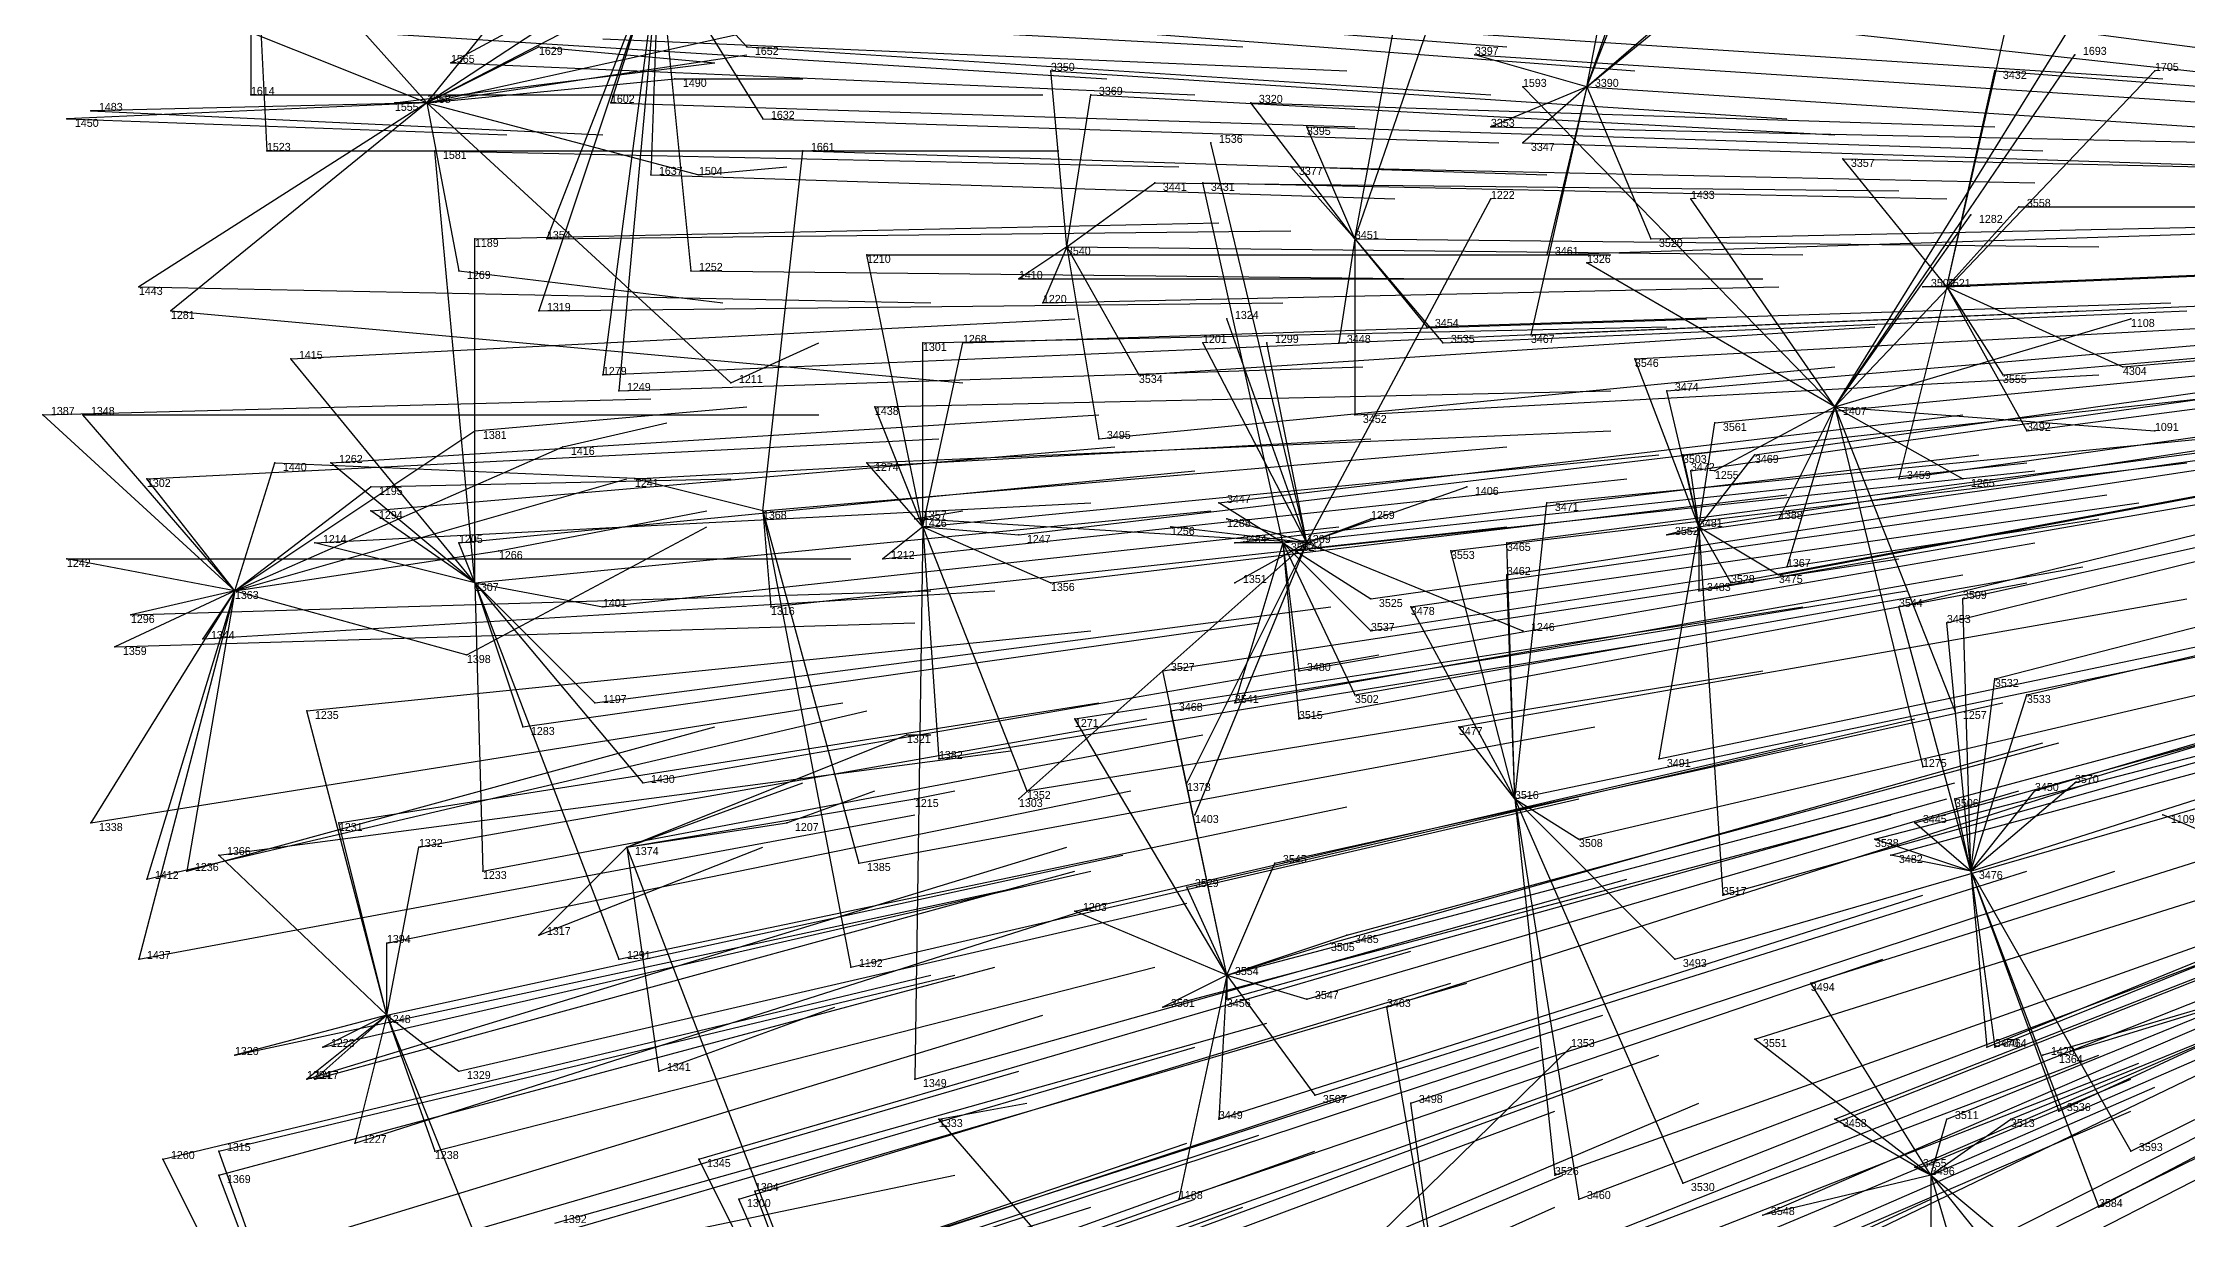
# Model space of a CAD drawing. Extents: x -0.5 to 0.59, y -0.5 to 0.58.
# Drawn here: x -0.499 to -0.231, y -0.1245 to 0.0225 of the extents above; entities that cross this region are included whole.
import ezdxf

# ---------------------------------------------------------------- set-up
doc = ezdxf.new("R2010")
doc.units = 0
for name, color, linetype in [('Facilities', 3, 'CONTINUOUS'), ('Facilities_lines', 3, 'CONTINUOUS'), ('Normals', 1, 'CONTINUOUS'), ('Source_points', 5, 'CONTINUOUS'), ('Text', 3, 'CONTINUOUS')]:
    doc.layers.add(name, color=color, linetype=linetype)

msp = doc.modelspace()

# ---------------------------------------------------------------- linework, layer by layer
at = {"layer": 'Facilities', "color": 3}
for p in [(-0.306, 0.017, -0.766), (-0.451, 0.015, -1.25), (-0.335, -0.002, -0.838), (-0.371, -0.003, -0.928), (-0.261, -0.008, -0.654), (-0.275, -0.023, -1.25), (-0.409, -0.036, -1.027), (-0.389, -0.038, -0.978), (-0.344, -0.04, -0.865), (-0.341, -0.04, -1.25), (-0.292, -0.038, -0.737), (-0.445, -0.045, -1.118), (-0.475, -0.046, -1.25), (-0.315, -0.072, -0.808), (-0.426, -0.078, -1.25), (-0.258, -0.081, -0.676), (-0.351, -0.094, -0.908), (-0.456, -0.099, -1.167), (-0.263, -0.119, -0.722)]:
    msp.add_point(p, dxfattribs=at)
at = {"layer": 'Facilities_lines', "color": 3}
for p, q in [((-0.306, 0.017, -0.766), (-0.29, 0.063, -0.741)), ((-0.451, 0.015, -1.25), (-0.421, 0.052, -1.25)), ((-0.473, 0.049, -1.19), (-0.471, 0.009, -1.178)), ((-0.473, 0.049, -1.19), (-0.473, 0.016, -1.184)), ((-0.306, 0.017, -0.766), (-0.301, 0.043, -0.761)), ((-0.335, -0.002, -0.838), (-0.328, 0.036, -0.826)), ((-0.306, 0.017, -0.766), (-0.299, 0.035, -0.752)), ((-0.261, -0.008, -0.654), (-0.251, 0.036, -0.633)), ((-0.451, 0.015, -1.25), (-0.468, 0.034, -1.25)), ((-0.451, 0.015, -1.25), (-0.422, 0.034, -1.25)), ((-0.422, 0.034, -1.057), (-0.448, 0.02, -1.122)), ((-0.422, 0.034, -1.057), (-0.437, -0.011, -1.092)), ((-0.422, 0.034, -1.057), (-0.436, -0.002, -1.09)), ((-0.422, 0.034, -1.057), (-0.429, -0.019, -1.074)), ((-0.422, 0.034, -1.057), (-0.428, 0.015, -1.071)), ((-0.422, 0.034, -1.057), (-0.427, -0.021, -1.068)), ((-0.422, 0.034, -1.057), (-0.423, 0.006, -1.057)), ((-0.422, 0.034, -1.057), (-0.409, 0.013, -1.023)), ((-0.422, 0.034, -1.057), (-0.418, -0.006, -1.044)), ((-0.422, 0.034, -1.057), (-0.411, 0.022, -1.028)), ((-0.451, 0.015, -1.25), (-0.374, 0.032, -1.25)), ((-0.451, 0.015, -1.25), (-0.422, 0.03, -1.25)), ((-0.306, 0.017, -0.766), (-0.291, 0.03, -0.732)), ((-0.451, 0.015, -1.25), (-0.486, 0.029, -1.25)), ((-0.275, -0.023, -1.25), (-0.244, 0.027, -1.25)), ((-0.306, 0.017, -0.766), (-0.295, 0.026, -0.74)), ((-0.451, 0.015, -1.25), (-0.437, 0.022, -1.25)), ((-0.335, -0.002, -0.838), (-0.326, 0.024, -0.818)), ((-0.371, -0.003, -0.928), (-0.373, 0.019, -0.935)), ((-0.306, 0.017, -0.766), (-0.32, 0.021, -0.802)), ((-0.275, -0.023, -1.25), (-0.245, 0.021, -1.25)), ((-0.275, -0.023, -1.25), (-0.235, 0.019, -1.25)), ((-0.261, -0.008, -0.654), (-0.255, 0.019, -0.638)), ((-0.451, 0.015, -1.25), (-0.42, 0.018, -1.25)), ((-0.306, 0.017, -0.766), (-0.318, 0.012, -0.796)), ((-0.275, -0.023, -1.25), (-0.314, 0.017, -1.25)), ((-0.306, 0.017, -0.766), (-0.314, 0.01, -0.784)), ((-0.306, 0.017, -0.766), (-0.313, -0.014, -0.784)), ((-0.306, 0.017, -0.766), (-0.311, -0.004, -0.777)), ((-0.306, 0.017, -0.766), (-0.298, -0.002, -0.745)), ((-0.451, 0.015, -1.25), (-0.496, 0.013, -1.25)), ((-0.451, 0.015, -1.25), (-0.493, 0.014, -1.25)), ((-0.451, 0.015, -1.25), (-0.487, -0.008, -1.218)), ((-0.451, 0.015, -1.25), (-0.483, -0.011, -1.208)), ((-0.451, 0.015, -1.25), (-0.455, 0.015, -1.25)), ((-0.451, 0.015, -1.25), (-0.413, -0.02, -1.25)), ((-0.451, 0.015, -1.25), (-0.447, -0.006, -1.25)), ((-0.451, 0.015, -1.25), (-0.417, 0.006, -1.25)), ((-0.371, -0.003, -0.928), (-0.368, 0.016, -0.921)), ((-0.335, -0.002, -0.838), (-0.348, 0.015, -0.87)), ((-0.335, -0.002, -0.838), (-0.341, 0.012, -0.854)), ((-0.445, -0.045, -1.118), (-0.45, 0.009, -1.124)), ((-0.409, -0.036, -1.027), (-0.404, 0.009, -1.009)), ((-0.341, -0.04, -1.25), (-0.353, 0.01, -1.25)), ((-0.335, -0.002, -0.838), (-0.343, 0.007, -0.857)), ((-0.261, -0.008, -0.654), (-0.274, 0.008, -0.684)), ((-0.371, -0.003, -0.928), (-0.36, 0.005, -0.9)), ((-0.344, -0.04, -0.865), (-0.354, 0.005, -0.885)), ((-0.341, -0.04, -1.25), (-0.318, 0.003, -1.25)), ((-0.275, -0.023, -1.25), (-0.293, 0.003, -1.25)), ((-0.275, -0.023, -1.25), (-0.258, 0.001, -1.25)), ((-0.261, -0.008, -0.654), (-0.252, 0.002, -0.63)), ((-0.445, -0.045, -1.118), (-0.445, -0.002, -1.113)), ((-0.335, -0.002, -0.838), (-0.337, -0.015, -0.843)), ((-0.335, -0.002, -0.838), (-0.335, -0.024, -0.839)), ((-0.335, -0.002, -0.838), (-0.326, -0.013, -0.815)), ((-0.335, -0.002, -0.838), (-0.324, -0.015, -0.811)), ((-0.389, -0.038, -0.978), (-0.396, -0.004, -0.991)), ((-0.371, -0.003, -0.928), (-0.377, -0.007, -0.943)), ((-0.371, -0.003, -0.928), (-0.374, -0.01, -0.936)), ((-0.371, -0.003, -0.928), (-0.367, -0.027, -0.919)), ((-0.371, -0.003, -0.928), (-0.362, -0.019, -0.907)), ((-0.275, -0.023, -1.25), (-0.306, -0.005, -1.25)), ((-0.261, -0.008, -0.654), (-0.267, -0.032, -0.671)), ((-0.261, -0.008, -0.654), (-0.264, -0.008, -0.66)), ((-0.261, -0.008, -0.654), (-0.251, -0.026, -0.631)), ((-0.261, -0.008, -0.654), (-0.254, -0.019, -0.637)), ((-0.261, -0.008, -0.654), (-0.239, -0.018, -0.6)), ((-0.341, -0.04, -1.25), (-0.351, -0.012, -1.25)), ((-0.275, -0.023, -1.25), (-0.238, -0.012, -1.25)), ((-0.389, -0.038, -0.978), (-0.384, -0.015, -0.961)), ((-0.389, -0.038, -0.978), (-0.389, -0.015, -0.973)), ((-0.341, -0.04, -1.25), (-0.354, -0.015, -1.25)), ((-0.341, -0.04, -1.25), (-0.346, -0.015, -1.25)), ((-0.445, -0.045, -1.118), (-0.468, -0.017, -1.171)), ((-0.292, -0.038, -0.737), (-0.3, -0.017, -0.752)), ((-0.292, -0.038, -0.737), (-0.296, -0.021, -0.741)), ((-0.475, -0.046, -1.25), (-0.499, -0.024, -1.248)), ((-0.475, -0.046, -1.25), (-0.494, -0.024, -1.236)), ((-0.389, -0.038, -0.978), (-0.395, -0.023, -0.99)), ((-0.275, -0.023, -1.25), (-0.29, -0.031, -1.25)), ((-0.275, -0.023, -1.25), (-0.282, -0.037, -1.25)), ((-0.275, -0.023, -1.25), (-0.281, -0.043, -1.25)), ((-0.275, -0.023, -1.25), (-0.235, -0.026, -1.25)), ((-0.275, -0.023, -1.25), (-0.259, -0.032, -1.25)), ((-0.275, -0.023, -1.25), (-0.26, -0.061, -1.25)), ((-0.275, -0.023, -1.25), (-0.264, -0.068, -1.25)), ((-0.475, -0.046, -1.25), (-0.445, -0.026, -1.25)), ((-0.292, -0.038, -0.737), (-0.29, -0.025, -0.727)), ((-0.475, -0.046, -1.25), (-0.434, -0.028, -1.25)), ((-0.292, -0.038, -0.737), (-0.294, -0.029, -0.74)), ((-0.292, -0.038, -0.737), (-0.285, -0.029, -0.717)), ((-0.475, -0.046, -1.25), (-0.486, -0.032, -1.218)), ((-0.475, -0.046, -1.25), (-0.47, -0.03, -1.25)), ((-0.445, -0.045, -1.118), (-0.463, -0.03, -1.159)), ((-0.409, -0.036, -1.027), (-0.425, -0.032, -1.067)), ((-0.389, -0.038, -0.978), (-0.396, -0.03, -0.992)), ((-0.292, -0.038, -0.737), (-0.293, -0.031, -0.737)), ((-0.475, -0.046, -1.25), (-0.458, -0.033, -1.25)), ((-0.341, -0.04, -1.25), (-0.321, -0.033, -1.25)), ((-0.445, -0.045, -1.118), (-0.458, -0.036, -1.148)), ((-0.409, -0.036, -1.027), (-0.398, -0.093, -1.021)), ((-0.409, -0.036, -1.027), (-0.408, -0.048, -1.028)), ((-0.409, -0.036, -1.027), (-0.397, -0.08, -1.011)), ((-0.341, -0.04, -1.25), (-0.39, -0.037, -1.25)), ((-0.344, -0.04, -0.865), (-0.352, -0.035, -0.884)), ((-0.341, -0.04, -1.25), (-0.351, -0.037, -1.25)), ((-0.341, -0.04, -1.25), (-0.333, -0.037, -1.25)), ((-0.315, -0.072, -0.808), (-0.311, -0.035, -0.782)), ((-0.445, -0.045, -1.118), (-0.465, -0.04, -1.166)), ((-0.445, -0.045, -1.118), (-0.447, -0.04, -1.123)), ((-0.389, -0.038, -0.978), (-0.394, -0.042, -0.99)), ((-0.389, -0.038, -0.978), (-0.39, -0.107, -1.01)), ((-0.389, -0.038, -0.978), (-0.377, -0.039, -0.947)), ((-0.389, -0.038, -0.978), (-0.373, -0.045, -0.94)), ((-0.389, -0.038, -0.978), (-0.387, -0.067, -0.982)), ((-0.389, -0.038, -0.978), (-0.376, -0.071, -0.958)), ((-0.341, -0.04, -1.25), (-0.377, -0.072, -1.25)), ((-0.341, -0.04, -1.25), (-0.358, -0.038, -1.25)), ((-0.341, -0.04, -1.25), (-0.356, -0.07, -1.25)), ((-0.341, -0.04, -1.25), (-0.355, -0.074, -1.25)), ((-0.341, -0.04, -1.25), (-0.35, -0.045, -1.25)), ((-0.344, -0.04, -0.865), (-0.35, -0.06, -0.888)), ((-0.344, -0.04, -0.865), (-0.35, -0.04, -0.88)), ((-0.344, -0.04, -0.865), (-0.343, -0.041, -0.862)), ((-0.344, -0.04, -0.865), (-0.342, -0.056, -0.866)), ((-0.344, -0.04, -0.865), (-0.335, -0.059, -0.851)), ((-0.344, -0.04, -0.865), (-0.342, -0.062, -0.87)), ((-0.344, -0.04, -0.865), (-0.333, -0.047, -0.841)), ((-0.344, -0.04, -0.865), (-0.333, -0.051, -0.843)), ((-0.341, -0.04, -1.25), (-0.314, -0.051, -1.25)), ((-0.315, -0.072, -0.808), (-0.316, -0.04, -0.796)), ((-0.292, -0.038, -0.737), (-0.297, -0.067, -0.76)), ((-0.292, -0.038, -0.737), (-0.296, -0.039, -0.746)), ((-0.292, -0.038, -0.737), (-0.282, -0.044, -0.714)), ((-0.292, -0.038, -0.737), (-0.292, -0.046, -0.738)), ((-0.292, -0.038, -0.737), (-0.289, -0.084, -0.753)), ((-0.292, -0.038, -0.737), (-0.288, -0.045, -0.73)), ((-0.475, -0.046, -1.25), (-0.496, -0.042, -1.245)), ((-0.475, -0.046, -1.25), (-0.442, -0.041, -1.25)), ((-0.315, -0.072, -0.808), (-0.323, -0.041, -0.815)), ((-0.445, -0.045, -1.118), (-0.444, -0.081, -1.129)), ((-0.445, -0.045, -1.118), (-0.43, -0.06, -1.085)), ((-0.445, -0.045, -1.118), (-0.439, -0.063, -1.108)), ((-0.445, -0.045, -1.118), (-0.427, -0.092, -1.091)), ((-0.445, -0.045, -1.118), (-0.429, -0.048, -1.08)), ((-0.445, -0.045, -1.118), (-0.424, -0.07, -1.074)), ((-0.315, -0.072, -0.808), (-0.316, -0.044, -0.798)), ((-0.475, -0.046, -1.25), (-0.493, -0.075, -1.246)), ((-0.475, -0.046, -1.25), (-0.49, -0.053, -1.232)), ((-0.475, -0.046, -1.25), (-0.488, -0.049, -1.227)), ((-0.475, -0.046, -1.25), (-0.487, -0.092, -1.239)), ((-0.475, -0.046, -1.25), (-0.486, -0.082, -1.25)), ((-0.475, -0.046, -1.25), (-0.481, -0.081, -1.25)), ((-0.475, -0.046, -1.25), (-0.479, -0.052, -1.204)), ((-0.475, -0.046, -1.25), (-0.446, -0.054, -1.25)), ((-0.315, -0.072, -0.808), (-0.328, -0.048, -0.83)), ((-0.258, -0.081, -0.676), (-0.267, -0.048, -0.678)), ((-0.258, -0.081, -0.676), (-0.259, -0.047, -0.659)), ((-0.258, -0.081, -0.676), (-0.261, -0.05, -0.665)), ((-0.351, -0.094, -0.908), (-0.359, -0.056, -0.907)), ((-0.258, -0.081, -0.676), (-0.255, -0.057, -0.654)), ((-0.456, -0.099, -1.167), (-0.466, -0.061, -1.174)), ((-0.351, -0.094, -0.908), (-0.358, -0.061, -0.907)), ((-0.258, -0.081, -0.676), (-0.251, -0.059, -0.646)), ((-0.426, -0.078, -1.25), (-0.391, -0.064, -1.25)), ((-0.351, -0.094, -0.908), (-0.37, -0.062, -0.939)), ((-0.315, -0.072, -0.808), (-0.322, -0.063, -0.821)), ((-0.426, -0.078, -1.25), (-0.39, -0.072, -1.25)), ((-0.315, -0.072, -0.808), (-0.307, -0.122, -0.825)), ((-0.315, -0.072, -0.808), (-0.295, -0.092, -0.772)), ((-0.315, -0.072, -0.808), (-0.307, -0.077, -0.792)), ((-0.315, -0.072, -0.808), (-0.31, -0.119, -0.831)), ((-0.315, -0.072, -0.808), (-0.294, -0.12, -0.794)), ((-0.258, -0.081, -0.676), (-0.26, -0.072, -0.675)), ((-0.258, -0.081, -0.676), (-0.245, -0.07, -0.637)), ((-0.258, -0.081, -0.676), (-0.25, -0.071, -0.65)), ((-0.456, -0.099, -1.167), (-0.462, -0.075, -1.171)), ((-0.426, -0.078, -1.25), (-0.406, -0.075, -1.25)), ((-0.258, -0.081, -0.676), (-0.265, -0.075, -0.688)), ((-0.198, -0.089, -1.25), (-0.234, -0.074, -1.25)), ((-0.258, -0.081, -0.676), (-0.27, -0.077, -0.703)), ((-0.456, -0.099, -1.167), (-0.477, -0.079, -1.208)), ((-0.456, -0.099, -1.167), (-0.452, -0.078, -1.147)), ((-0.426, -0.078, -1.25), (-0.437, -0.089, -1.25)), ((-0.426, -0.078, -1.25), (-0.406, -0.13, -1.25)), ((-0.426, -0.078, -1.25), (-0.422, -0.106, -1.25)), ((-0.351, -0.094, -0.908), (-0.345, -0.08, -0.885)), ((-0.258, -0.081, -0.676), (-0.268, -0.079, -0.698)), ((-0.351, -0.094, -0.908), (-0.356, -0.083, -0.913)), ((-0.258, -0.081, -0.676), (-0.255, -0.103, -0.686)), ((-0.258, -0.081, -0.676), (-0.256, -0.103, -0.689)), ((-0.258, -0.081, -0.676), (-0.247, -0.111, -0.676)), ((-0.258, -0.081, -0.676), (-0.242, -0.123, -0.678)), ((-0.258, -0.081, -0.676), (-0.238, -0.116, -0.661)), ((-0.351, -0.094, -0.908), (-0.37, -0.086, -0.948)), ((-0.456, -0.099, -1.167), (-0.456, -0.09, -1.163)), ((-0.351, -0.094, -0.908), (-0.336, -0.089, -0.869)), ((-0.351, -0.094, -0.908), (-0.338, -0.09, -0.875)), ((-0.198, -0.089, -1.25), (-0.249, -0.104, -1.25)), ((-0.198, -0.089, -1.25), (-0.247, -0.104, -1.25)), ((-0.351, -0.094, -0.908), (-0.359, -0.098, -0.929)), ((-0.351, -0.094, -0.908), (-0.357, -0.122, -0.944)), ((-0.351, -0.094, -0.908), (-0.352, -0.112, -0.924)), ((-0.351, -0.094, -0.908), (-0.34, -0.109, -0.892)), ((-0.351, -0.094, -0.908), (-0.351, -0.097, -0.912)), ((-0.351, -0.094, -0.908), (-0.341, -0.097, -0.885)), ((-0.263, -0.119, -0.722), (-0.278, -0.095, -0.735)), ((-0.456, -0.099, -1.167), (-0.475, -0.104, -1.216)), ((-0.456, -0.099, -1.167), (-0.466, -0.107, -1.195)), ((-0.456, -0.099, -1.167), (-0.465, -0.107, -1.193)), ((-0.456, -0.099, -1.167), (-0.464, -0.103, -1.187)), ((-0.456, -0.099, -1.167), (-0.46, -0.115, -1.184)), ((-0.456, -0.099, -1.167), (-0.45, -0.116, -1.162)), ((-0.456, -0.099, -1.167), (-0.447, -0.106, -1.147)), ((-0.456, -0.099, -1.167), (-0.444, -0.129, -1.156)), ((-0.324, -0.139, -0.88), (-0.331, -0.098, -0.864)), ((-0.355, -0.149, -1.25), (-0.308, -0.103, -1.25)), ((-0.263, -0.119, -0.722), (-0.285, -0.102, -0.757)), ((-0.355, -0.149, -1.25), (-0.387, -0.112, -1.25)), ((-0.324, -0.139, -0.88), (-0.328, -0.11, -0.864)), ((-0.263, -0.119, -0.722), (-0.275, -0.112, -0.742)), ((-0.263, -0.119, -0.722), (-0.261, -0.112, -0.709)), ((-0.263, -0.119, -0.722), (-0.253, -0.112, -0.693)), ((-0.458, -0.169, -1.25), (-0.484, -0.117, -1.25)), ((-0.458, -0.169, -1.25), (-0.477, -0.116, -1.25)), ((-0.395, -0.161, -1.066), (-0.417, -0.117, -1.082)), ((-0.458, -0.169, -1.25), (-0.477, -0.119, -1.229)), ((-0.263, -0.119, -0.722), (-0.284, -0.124, -0.775)), ((-0.263, -0.119, -0.722), (-0.265, -0.118, -0.724)), ((-0.263, -0.119, -0.722), (-0.263, -0.131, -0.735)), ((-0.263, -0.119, -0.722), (-0.251, -0.16, -0.744)), ((-0.263, -0.119, -0.722), (-0.245, -0.134, -0.699)), ((-0.263, -0.119, -0.722), (-0.242, -0.145, -0.705)), ((-0.395, -0.161, -1.066), (-0.412, -0.122, -1.074)), ((-0.395, -0.161, -1.066), (-0.41, -0.121, -1.069))]:
    msp.add_line(p, q, dxfattribs=at)
at = {"layer": 'Normals', "color": 1}
for p, q in [((-0.291, 0.03, -0.732), (-0.2, 0.018, -0.771)), ((-0.442, 0.027, -1.107), (-0.349, 0.022, -1.143)), ((-0.408, 0.029, -1.024), (-0.316, 0.022, -1.062)), ((-0.392, 0.026, -0.983), (-0.3, 0.019, -1.021)), ((-0.295, 0.026, -0.74), (-0.203, 0.016, -0.779)), ((-0.462, 0.024, -1.156), (-0.366, 0.018, -1.184)), ((-0.437, 0.022, -1.25), (-0.415, 0.02, -1.153)), ((-0.429, 0.023, -1.074), (-0.336, 0.019, -1.112)), ((-0.411, 0.022, -1.028), (-0.318, 0.016, -1.066)), ((-0.326, 0.024, -0.818), (-0.234, 0.018, -0.855)), ((-0.455, 0.015, -1.25), (-0.415, 0.02, -1.158)), ((-0.451, 0.015, -1.25), (-0.411, 0.021, -1.158)), ((-0.448, 0.02, -1.122), (-0.355, 0.016, -1.158)), ((-0.373, 0.019, -0.935), (-0.281, 0.013, -0.971)), ((-0.32, 0.021, -0.802), (-0.228, 0.015, -0.839)), ((-0.255, 0.019, -0.638), (-0.162, 0.012, -0.675)), ((-0.245, 0.021, -1.25), (-0.245, 0.021, -1.15)), ((-0.235, 0.019, -1.25), (-0.235, 0.019, -1.15)), ((-0.42, 0.018, -1.25), (-0.404, 0.018, -1.151)), ((-0.314, 0.017, -1.25), (-0.314, 0.017, -1.15)), ((-0.306, 0.017, -0.766), (-0.214, 0.011, -0.804)), ((-0.493, 0.014, -1.25), (-0.429, 0.011, -1.173)), ((-0.473, 0.016, -1.184), (-0.374, 0.016, -1.195)), ((-0.428, 0.015, -1.071), (-0.335, 0.012, -1.108)), ((-0.368, 0.016, -0.921), (-0.275, 0.011, -0.958)), ((-0.348, 0.015, -0.87), (-0.255, 0.012, -0.907)), ((-0.496, 0.013, -1.25), (-0.441, 0.011, -1.167)), ((-0.409, 0.013, -1.023), (-0.317, 0.01, -1.061)), ((-0.341, 0.012, -0.854), (-0.249, 0.009, -0.891)), ((-0.318, 0.012, -0.796), (-0.225, 0.01, -0.833)), ((-0.471, 0.009, -1.178), (-0.372, 0.009, -1.193)), ((-0.45, 0.009, -1.124), (-0.357, 0.007, -1.161)), ((-0.404, 0.009, -1.009), (-0.311, 0.006, -1.047)), ((-0.353, 0.01, -1.25), (-0.353, 0.01, -1.15)), ((-0.314, 0.01, -0.784), (-0.221, 0.007, -0.822)), ((-0.423, 0.006, -1.057), (-0.33, 0.003, -1.094)), ((-0.417, 0.006, -1.25), (-0.406, 0.007, -1.151)), ((-0.343, 0.007, -0.857), (-0.25, 0.005, -0.894)), ((-0.274, 0.008, -0.684), (-0.182, 0.006, -0.724)), ((-0.36, 0.005, -0.9), (-0.267, 0.004, -0.938)), ((-0.354, 0.005, -0.885), (-0.261, 0.003, -0.922)), ((-0.318, 0.003, -1.25), (-0.318, 0.003, -1.15)), ((-0.293, 0.003, -1.25), (-0.293, 0.003, -1.15)), ((-0.445, -0.002, -1.113), (-0.352, 0, -1.15)), ((-0.298, -0.002, -0.745), (-0.205, 0, -0.783)), ((-0.258, 0.001, -1.25), (-0.258, 0.001, -1.15)), ((-0.252, 0.002, -0.63), (-0.159, 0.002, -0.666)), ((-0.436, -0.002, -1.09), (-0.343, -0.001, -1.128)), ((-0.335, -0.002, -0.838), (-0.242, -0.003, -0.875)), ((-0.311, -0.004, -0.777), (-0.218, -0.001, -0.815)), ((-0.396, -0.004, -0.991), (-0.303, -0.004, -1.028)), ((-0.371, -0.003, -0.928), (-0.279, -0.004, -0.966)), ((-0.306, -0.005, -1.25), (-0.306, -0.005, -1.15)), ((-0.264, -0.008, -0.66), (-0.172, -0.004, -0.698)), ((-0.261, -0.008, -0.654), (-0.169, -0.004, -0.692)), ((-0.487, -0.008, -1.218), (-0.388, -0.01, -1.206)), ((-0.447, -0.006, -1.25), (-0.414, -0.01, -1.155)), ((-0.418, -0.006, -1.044), (-0.325, -0.007, -1.082)), ((-0.377, -0.007, -0.943), (-0.284, -0.007, -0.981)), ((-0.374, -0.01, -0.936), (-0.282, -0.008, -0.974)), ((-0.437, -0.011, -1.092), (-0.344, -0.01, -1.13)), ((-0.326, -0.013, -0.815), (-0.233, -0.01, -0.852)), ((-0.313, -0.014, -0.784), (-0.221, -0.01, -0.822)), ((-0.239, -0.018, -0.6), (-0.147, -0.01, -0.638)), ((-0.483, -0.011, -1.208), (-0.384, -0.02, -1.198)), ((-0.468, -0.017, -1.171), (-0.37, -0.012, -1.191)), ((-0.389, -0.015, -0.973), (-0.296, -0.013, -1.01)), ((-0.384, -0.015, -0.961), (-0.291, -0.012, -0.998)), ((-0.362, -0.019, -0.907), (-0.27, -0.013, -0.944)), ((-0.351, -0.012, -1.25), (-0.351, -0.012, -1.15)), ((-0.337, -0.015, -0.843), (-0.244, -0.011, -0.879)), ((-0.324, -0.015, -0.811), (-0.231, -0.011, -0.848)), ((-0.3, -0.017, -0.752), (-0.208, -0.012, -0.79)), ((-0.296, -0.021, -0.741), (-0.203, -0.013, -0.778)), ((-0.254, -0.019, -0.637), (-0.162, -0.011, -0.675)), ((-0.238, -0.012, -1.25), (-0.238, -0.012, -1.15)), ((-0.429, -0.019, -1.074), (-0.336, -0.015, -1.111)), ((-0.413, -0.02, -1.25), (-0.402, -0.015, -1.151)), ((-0.354, -0.015, -1.25), (-0.354, -0.015, -1.15)), ((-0.346, -0.015, -1.25), (-0.346, -0.015, -1.15)), ((-0.29, -0.025, -0.727), (-0.198, -0.016, -0.765)), ((-0.285, -0.029, -0.717), (-0.193, -0.016, -0.754)), ((-0.251, -0.026, -0.631), (-0.16, -0.014, -0.671)), ((-0.427, -0.021, -1.068), (-0.334, -0.018, -1.105)), ((-0.367, -0.027, -0.919), (-0.275, -0.018, -0.957)), ((-0.293, -0.031, -0.737), (-0.201, -0.018, -0.774)), ((-0.395, -0.023, -0.99), (-0.303, -0.021, -1.027)), ((-0.335, -0.024, -0.839), (-0.242, -0.019, -0.875)), ((-0.294, -0.029, -0.74), (-0.202, -0.019, -0.778)), ((-0.267, -0.032, -0.671), (-0.175, -0.019, -0.71)), ((-0.499, -0.024, -1.248), (-0.423, -0.022, -1.183)), ((-0.494, -0.024, -1.236), (-0.402, -0.024, -1.197)), ((-0.463, -0.03, -1.159), (-0.367, -0.024, -1.187)), ((-0.445, -0.026, -1.25), (-0.411, -0.023, -1.156)), ((-0.352, -0.035, -0.884), (-0.259, -0.024, -0.921)), ((-0.292, -0.038, -0.737), (-0.201, -0.024, -0.774)), ((-0.275, -0.023, -1.25), (-0.275, -0.023, -1.15)), ((-0.434, -0.028, -1.25), (-0.421, -0.025, -1.151)), ((-0.396, -0.03, -0.992), (-0.303, -0.026, -1.029)), ((-0.311, -0.035, -0.782), (-0.219, -0.026, -0.82)), ((-0.296, -0.039, -0.746), (-0.204, -0.026, -0.784)), ((-0.267, -0.048, -0.678), (-0.177, -0.026, -0.716)), ((-0.235, -0.026, -1.25), (-0.235, -0.026, -1.15)), ((-0.486, -0.032, -1.218), (-0.387, -0.027, -1.208)), ((-0.458, -0.036, -1.148), (-0.365, -0.028, -1.185)), ((-0.425, -0.032, -1.067), (-0.333, -0.027, -1.103)), ((-0.409, -0.036, -1.027), (-0.316, -0.028, -1.063)), ((-0.389, -0.038, -0.978), (-0.297, -0.029, -1.015)), ((-0.377, -0.039, -0.947), (-0.285, -0.028, -0.984)), ((-0.35, -0.04, -0.88), (-0.257, -0.029, -0.916)), ((-0.316, -0.04, -0.796), (-0.224, -0.028, -0.833)), ((-0.288, -0.045, -0.73), (-0.197, -0.028, -0.767)), ((-0.282, -0.044, -0.714), (-0.191, -0.027, -0.751)), ((-0.261, -0.05, -0.665), (-0.172, -0.028, -0.703)), ((-0.259, -0.047, -0.659), (-0.169, -0.027, -0.697)), ((-0.475, -0.046, -1.25), (-0.426, -0.032, -1.164)), ((-0.47, -0.03, -1.25), (-0.423, -0.032, -1.162)), ((-0.458, -0.033, -1.25), (-0.413, -0.032, -1.161)), ((-0.447, -0.04, -1.123), (-0.355, -0.031, -1.16)), ((-0.394, -0.042, -0.99), (-0.301, -0.032, -1.027)), ((-0.344, -0.04, -0.865), (-0.251, -0.03, -0.902)), ((-0.343, -0.041, -0.862), (-0.25, -0.031, -0.899)), ((-0.323, -0.041, -0.815), (-0.231, -0.03, -0.852)), ((-0.316, -0.044, -0.798), (-0.224, -0.03, -0.835)), ((-0.292, -0.046, -0.738), (-0.2, -0.03, -0.776)), ((-0.29, -0.031, -1.25), (-0.29, -0.031, -1.15)), ((-0.259, -0.032, -1.25), (-0.259, -0.032, -1.15)), ((-0.373, -0.045, -0.94), (-0.281, -0.034, -0.978)), ((-0.333, -0.047, -0.841), (-0.241, -0.034, -0.879)), ((-0.321, -0.033, -1.25), (-0.321, -0.033, -1.15)), ((-0.255, -0.057, -0.654), (-0.166, -0.034, -0.692)), ((-0.465, -0.04, -1.166), (-0.368, -0.035, -1.19)), ((-0.445, -0.045, -1.118), (-0.353, -0.036, -1.156)), ((-0.442, -0.041, -1.25), (-0.416, -0.036, -1.154)), ((-0.39, -0.037, -1.25), (-0.384, -0.036, -1.15)), ((-0.351, -0.037, -1.25), (-0.351, -0.037, -1.15)), ((-0.333, -0.037, -1.25), (-0.333, -0.037, -1.15)), ((-0.333, -0.051, -0.843), (-0.242, -0.037, -0.881)), ((-0.328, -0.048, -0.83), (-0.237, -0.035, -0.868)), ((-0.282, -0.037, -1.25), (-0.282, -0.037, -1.15)), ((-0.446, -0.054, -1.25), (-0.416, -0.038, -1.156)), ((-0.429, -0.048, -1.08), (-0.337, -0.038, -1.118)), ((-0.408, -0.048, -1.028), (-0.316, -0.038, -1.064)), ((-0.358, -0.038, -1.25), (-0.358, -0.038, -1.15)), ((-0.342, -0.056, -0.866), (-0.25, -0.04, -0.903)), ((-0.341, -0.04, -1.25), (-0.341, -0.04, -1.15)), ((-0.251, -0.059, -0.646), (-0.161, -0.038, -0.684)), ((-0.496, -0.042, -1.245), (-0.398, -0.042, -1.228)), ((-0.359, -0.056, -0.907), (-0.267, -0.042, -0.945)), ((-0.35, -0.06, -0.888), (-0.259, -0.044, -0.925)), ((-0.35, -0.045, -1.25), (-0.35, -0.045, -1.15)), ((-0.342, -0.062, -0.87), (-0.251, -0.045, -0.907)), ((-0.335, -0.059, -0.851), (-0.244, -0.043, -0.888)), ((-0.281, -0.043, -1.25), (-0.281, -0.043, -1.15)), ((-0.25, -0.071, -0.65), (-0.162, -0.045, -0.688)), ((-0.245, -0.07, -0.637), (-0.156, -0.043, -0.675)), ((-0.488, -0.049, -1.227), (-0.388, -0.046, -1.227)), ((-0.479, -0.052, -1.204), (-0.38, -0.046, -1.216)), ((-0.43, -0.06, -1.085), (-0.338, -0.048, -1.123)), ((-0.37, -0.062, -0.939), (-0.279, -0.048, -0.977)), ((-0.358, -0.061, -0.907), (-0.266, -0.046, -0.944)), ((-0.322, -0.063, -0.821), (-0.231, -0.047, -0.86)), ((-0.297, -0.067, -0.76), (-0.206, -0.048, -0.797)), ((-0.26, -0.072, -0.675), (-0.171, -0.048, -0.713)), ((-0.49, -0.053, -1.232), (-0.39, -0.05, -1.232)), ((-0.439, -0.063, -1.108), (-0.347, -0.05, -1.145)), ((-0.265, -0.075, -0.688), (-0.175, -0.05, -0.725)), ((-0.466, -0.061, -1.174), (-0.368, -0.051, -1.194)), ((-0.387, -0.067, -0.982), (-0.295, -0.052, -1.018)), ((-0.315, -0.072, -0.808), (-0.224, -0.053, -0.846)), ((-0.314, -0.051, -1.25), (-0.314, -0.051, -1.15)), ((-0.258, -0.081, -0.676), (-0.17, -0.053, -0.714)), ((-0.424, -0.07, -1.074), (-0.332, -0.054, -1.111)), ((-0.376, -0.071, -0.958), (-0.284, -0.056, -0.994)), ((-0.307, -0.077, -0.792), (-0.217, -0.056, -0.83)), ((-0.27, -0.077, -0.703), (-0.181, -0.054, -0.74)), ((-0.268, -0.079, -0.698), (-0.179, -0.055, -0.736)), ((-0.493, -0.075, -1.246), (-0.399, -0.06, -1.214)), ((-0.486, -0.082, -1.25), (-0.396, -0.061, -1.211)), ((-0.462, -0.075, -1.171), (-0.367, -0.06, -1.196)), ((-0.345, -0.08, -0.885), (-0.254, -0.06, -0.923)), ((-0.289, -0.084, -0.753), (-0.2, -0.059, -0.79)), ((-0.26, -0.061, -1.25), (-0.26, -0.061, -1.15)), ((-0.481, -0.081, -1.25), (-0.415, -0.063, -1.177)), ((-0.452, -0.078, -1.147), (-0.361, -0.062, -1.184)), ((-0.444, -0.081, -1.129), (-0.354, -0.064, -1.168)), ((-0.397, -0.08, -1.011), (-0.305, -0.063, -1.048)), ((-0.391, -0.064, -1.25), (-0.388, -0.064, -1.15)), ((-0.356, -0.083, -0.913), (-0.265, -0.062, -0.949)), ((-0.477, -0.079, -1.208), (-0.378, -0.066, -1.219)), ((-0.37, -0.086, -0.948), (-0.279, -0.065, -0.985)), ((-0.338, -0.09, -0.875), (-0.249, -0.065, -0.913)), ((-0.336, -0.089, -0.869), (-0.247, -0.065, -0.907)), ((-0.295, -0.092, -0.772), (-0.205, -0.066, -0.809)), ((-0.278, -0.095, -0.735), (-0.189, -0.067, -0.771)), ((-0.264, -0.068, -1.25), (-0.264, -0.068, -1.15)), ((-0.256, -0.103, -0.689), (-0.17, -0.068, -0.726)), ((-0.255, -0.103, -0.686), (-0.168, -0.068, -0.723)), ((-0.456, -0.09, -1.163), (-0.363, -0.071, -1.194)), ((-0.426, -0.078, -1.25), (-0.404, -0.07, -1.153)), ((-0.406, -0.075, -1.25), (-0.395, -0.071, -1.151)), ((-0.398, -0.093, -1.021), (-0.307, -0.072, -1.057)), ((-0.39, -0.072, -1.25), (-0.385, -0.071, -1.15)), ((-0.377, -0.072, -1.25), (-0.377, -0.072, -1.15)), ((-0.356, -0.07, -1.25), (-0.356, -0.07, -1.15)), ((-0.351, -0.094, -0.908), (-0.26, -0.07, -0.943)), ((-0.351, -0.097, -0.912), (-0.261, -0.072, -0.947)), ((-0.341, -0.097, -0.885), (-0.252, -0.071, -0.923)), ((-0.331, -0.098, -0.864), (-0.243, -0.07, -0.902)), ((-0.247, -0.111, -0.676), (-0.163, -0.072, -0.714)), ((-0.487, -0.092, -1.239), (-0.39, -0.074, -1.222)), ((-0.427, -0.092, -1.091), (-0.336, -0.073, -1.129)), ((-0.359, -0.098, -0.929), (-0.268, -0.074, -0.965)), ((-0.355, -0.074, -1.25), (-0.355, -0.074, -1.15)), ((-0.285, -0.102, -0.757), (-0.196, -0.074, -0.793)), ((-0.238, -0.116, -0.661), (-0.155, -0.075, -0.7)), ((-0.234, -0.074, -1.25), (-0.234, -0.074, -1.15)), ((-0.261, -0.112, -0.709), (-0.175, -0.077, -0.747)), ((-0.253, -0.112, -0.693), (-0.167, -0.077, -0.73)), ((-0.466, -0.107, -1.195), (-0.371, -0.078, -1.208)), ((-0.456, -0.099, -1.167), (-0.364, -0.079, -1.2)), ((-0.437, -0.089, -1.25), (-0.409, -0.078, -1.155)), ((-0.275, -0.112, -0.742), (-0.188, -0.078, -0.779)), ((-0.242, -0.123, -0.678), (-0.16, -0.08, -0.716)), ((-0.475, -0.104, -1.216), (-0.377, -0.083, -1.22)), ((-0.465, -0.107, -1.193), (-0.37, -0.081, -1.21)), ((-0.464, -0.103, -1.187), (-0.368, -0.081, -1.207)), ((-0.39, -0.107, -1.01), (-0.301, -0.082, -1.048)), ((-0.34, -0.109, -0.892), (-0.251, -0.081, -0.929)), ((-0.328, -0.11, -0.864), (-0.24, -0.081, -0.903)), ((-0.265, -0.118, -0.724), (-0.179, -0.081, -0.76)), ((-0.263, -0.119, -0.722), (-0.178, -0.082, -0.758)), ((-0.46, -0.115, -1.184), (-0.366, -0.085, -1.204)), ((-0.447, -0.106, -1.147), (-0.356, -0.085, -1.185)), ((-0.352, -0.112, -0.924), (-0.264, -0.084, -0.961)), ((-0.31, -0.119, -0.831), (-0.223, -0.088, -0.868)), ((-0.294, -0.12, -0.794), (-0.208, -0.086, -0.832)), ((-0.284, -0.124, -0.775), (-0.198, -0.087, -0.811)), ((-0.417, -0.117, -1.082), (-0.328, -0.091, -1.12)), ((-0.307, -0.122, -0.825), (-0.22, -0.089, -0.862)), ((-0.263, -0.131, -0.735), (-0.18, -0.089, -0.772)), ((-0.477, -0.119, -1.229), (-0.38, -0.093, -1.23)), ((-0.45, -0.116, -1.162), (-0.36, -0.093, -1.198)), ((-0.357, -0.122, -0.944), (-0.269, -0.092, -0.98)), ((-0.305, -0.127, -0.826), (-0.219, -0.093, -0.864)), ((-0.484, -0.117, -1.25), (-0.388, -0.094, -1.231)), ((-0.477, -0.116, -1.25), (-0.385, -0.094, -1.218)), ((-0.412, -0.122, -1.074), (-0.323, -0.095, -1.112)), ((-0.41, -0.121, -1.069), (-0.321, -0.095, -1.107)), ((-0.469, -0.128, -1.214), (-0.374, -0.099, -1.226)), ((-0.422, -0.106, -1.25), (-0.4, -0.098, -1.153)), ((-0.391, -0.127, -1.029), (-0.304, -0.099, -1.068)), ((-0.293, -0.137, -0.809), (-0.21, -0.097, -0.847)), ((-0.435, -0.125, -1.13), (-0.346, -0.1, -1.168)), ((-0.444, -0.129, -1.156), (-0.355, -0.103, -1.194)), ((-0.4, -0.132, -1.052), (-0.312, -0.103, -1.091)), ((-0.384, -0.135, -1.018), (-0.297, -0.104, -1.056)), ((-0.329, -0.137, -0.891), (-0.242, -0.104, -0.928)), ((-0.308, -0.103, -1.25), (-0.308, -0.103, -1.15)), ((-0.249, -0.104, -1.25), (-0.249, -0.104, -1.15)), ((-0.247, -0.104, -1.25), (-0.247, -0.104, -1.15)), ((-0.473, -0.134, -1.229), (-0.377, -0.106, -1.231)), ((-0.391, -0.139, -1.037), (-0.304, -0.107, -1.076)), ((-0.324, -0.139, -0.88), (-0.237, -0.105, -0.917)), ((-0.324, -0.143, -0.886), (-0.238, -0.107, -0.922)), ((-0.424, -0.138, -1.116), (-0.336, -0.109, -1.154)), ((-0.32, -0.145, -0.879), (-0.235, -0.108, -0.915)), ((-0.396, -0.143, -1.053), (-0.31, -0.111, -1.092)), ((-0.387, -0.112, -1.25), (-0.376, -0.11, -1.151)), ((-0.377, -0.146, -1.01), (-0.292, -0.11, -1.049)), ((-0.324, -0.148, -0.89), (-0.238, -0.111, -0.926)), ((-0.301, -0.152, -0.842), (-0.218, -0.111, -0.88)), ((-0.447, -0.146, -1.175), (-0.356, -0.115, -1.203)), ((-0.435, -0.143, -1.145), (-0.347, -0.114, -1.183)), ((-0.301, -0.156, -0.848), (-0.219, -0.114, -0.886)), ((-0.427, -0.147, -1.13), (-0.34, -0.116, -1.167)), ((-0.457, -0.134, -1.25), (-0.385, -0.119, -1.182)), ((-0.395, -0.155, -1.06), (-0.309, -0.119, -1.098)), ((-0.463, -0.153, -1.219), (-0.368, -0.123, -1.229)), ((-0.449, -0.154, -1.187), (-0.357, -0.121, -1.209)), ((-0.446, -0.154, -1.179), (-0.355, -0.122, -1.205)), ((-0.436, -0.155, -1.157), (-0.349, -0.123, -1.194)), ((-0.395, -0.161, -1.066), (-0.31, -0.123, -1.104)), ((-0.347, -0.161, -0.957), (-0.263, -0.122, -0.994))]:
    msp.add_line(p, q, dxfattribs=at)
at = {"layer": 'Source_points', "color": 5}
for p in [(-0.437, 0.022, -1.25), (-0.411, 0.022, -1.028), (-0.448, 0.02, -1.122), (-0.373, 0.019, -0.935), (-0.32, 0.021, -0.802), (-0.255, 0.019, -0.638), (-0.245, 0.021, -1.25), (-0.235, 0.019, -1.25), (-0.42, 0.018, -1.25), (-0.314, 0.017, -1.25), (-0.493, 0.014, -1.25), (-0.473, 0.016, -1.184), (-0.455, 0.015, -1.25), (-0.428, 0.015, -1.071), (-0.368, 0.016, -0.921), (-0.348, 0.015, -0.87), (-0.496, 0.013, -1.25), (-0.409, 0.013, -1.023), (-0.341, 0.012, -0.854), (-0.318, 0.012, -0.796), (-0.471, 0.009, -1.178), (-0.45, 0.009, -1.124), (-0.404, 0.009, -1.009), (-0.353, 0.01, -1.25), (-0.314, 0.01, -0.784), (-0.423, 0.006, -1.057), (-0.417, 0.006, -1.25), (-0.343, 0.007, -0.857), (-0.274, 0.008, -0.684), (-0.36, 0.005, -0.9), (-0.354, 0.005, -0.885), (-0.318, 0.003, -1.25), (-0.293, 0.003, -1.25), (-0.258, 0.001, -1.25), (-0.252, 0.002, -0.63), (-0.445, -0.002, -1.113), (-0.436, -0.002, -1.09), (-0.298, -0.002, -0.745), (-0.396, -0.004, -0.991), (-0.311, -0.004, -0.777), (-0.306, -0.005, -1.25), (-0.487, -0.008, -1.218), (-0.447, -0.006, -1.25), (-0.418, -0.006, -1.044), (-0.377, -0.007, -0.943), (-0.264, -0.008, -0.66), (-0.374, -0.01, -0.936), (-0.483, -0.011, -1.208), (-0.437, -0.011, -1.092), (-0.351, -0.012, -1.25), (-0.326, -0.013, -0.815), (-0.238, -0.012, -1.25), (-0.389, -0.015, -0.973), (-0.384, -0.015, -0.961), (-0.354, -0.015, -1.25), (-0.346, -0.015, -1.25), (-0.337, -0.015, -0.843), (-0.324, -0.015, -0.811), (-0.313, -0.014, -0.784), (-0.468, -0.017, -1.171), (-0.3, -0.017, -0.752), (-0.239, -0.018, -0.6), (-0.429, -0.019, -1.074), (-0.427, -0.021, -1.068), (-0.413, -0.02, -1.25), (-0.362, -0.019, -0.907), (-0.296, -0.021, -0.741), (-0.254, -0.019, -0.637), (-0.499, -0.024, -1.248), (-0.494, -0.024, -1.236), (-0.395, -0.023, -0.99), (-0.335, -0.024, -0.839), (-0.445, -0.026, -1.25), (-0.29, -0.025, -0.727), (-0.251, -0.026, -0.631), (-0.235, -0.026, -1.25), (-0.434, -0.028, -1.25), (-0.367, -0.027, -0.919), (-0.294, -0.029, -0.74), (-0.285, -0.029, -0.717), (-0.486, -0.032, -1.218), (-0.47, -0.03, -1.25), (-0.463, -0.03, -1.159), (-0.425, -0.032, -1.067), (-0.396, -0.03, -0.992), (-0.293, -0.031, -0.737), (-0.29, -0.031, -1.25), (-0.267, -0.032, -0.671), (-0.259, -0.032, -1.25), (-0.458, -0.033, -1.25), (-0.321, -0.033, -1.25), (-0.458, -0.036, -1.148), (-0.39, -0.037, -1.25), (-0.352, -0.035, -0.884), (-0.351, -0.037, -1.25), (-0.333, -0.037, -1.25), (-0.311, -0.035, -0.782), (-0.282, -0.037, -1.25), (-0.465, -0.04, -1.166), (-0.447, -0.04, -1.123), (-0.377, -0.039, -0.947), (-0.358, -0.038, -1.25), (-0.35, -0.04, -0.88), (-0.316, -0.04, -0.796), (-0.296, -0.039, -0.746), (-0.496, -0.042, -1.245), (-0.442, -0.041, -1.25), (-0.394, -0.042, -0.99), (-0.343, -0.041, -0.862), (-0.323, -0.041, -0.815), (-0.373, -0.045, -0.94), (-0.35, -0.045, -1.25), (-0.316, -0.044, -0.798), (-0.288, -0.045, -0.73), (-0.282, -0.044, -0.714), (-0.281, -0.043, -1.25), (-0.429, -0.048, -1.08), (-0.408, -0.048, -1.028), (-0.333, -0.047, -0.841), (-0.328, -0.048, -0.83), (-0.292, -0.046, -0.738), (-0.267, -0.048, -0.678), (-0.259, -0.047, -0.659), (-0.488, -0.049, -1.227), (-0.261, -0.05, -0.665), (-0.49, -0.053, -1.232), (-0.479, -0.052, -1.204), (-0.333, -0.051, -0.843), (-0.314, -0.051, -1.25), (-0.446, -0.054, -1.25), (-0.359, -0.056, -0.907), (-0.342, -0.056, -0.866), (-0.255, -0.057, -0.654), (-0.466, -0.061, -1.174), (-0.43, -0.06, -1.085), (-0.358, -0.061, -0.907), (-0.35, -0.06, -0.888), (-0.335, -0.059, -0.851), (-0.26, -0.061, -1.25), (-0.251, -0.059, -0.646), (-0.439, -0.063, -1.108), (-0.391, -0.064, -1.25), (-0.37, -0.062, -0.939), (-0.342, -0.062, -0.87), (-0.322, -0.063, -0.821), (-0.387, -0.067, -0.982), (-0.297, -0.067, -0.76), (-0.264, -0.068, -1.25), (-0.424, -0.07, -1.074), (-0.39, -0.072, -1.25), (-0.377, -0.072, -1.25), (-0.376, -0.071, -0.958), (-0.356, -0.07, -1.25), (-0.26, -0.072, -0.675), (-0.25, -0.071, -0.65), (-0.245, -0.07, -0.637), (-0.493, -0.075, -1.246), (-0.462, -0.075, -1.171), (-0.406, -0.075, -1.25), (-0.355, -0.074, -1.25), (-0.265, -0.075, -0.688), (-0.234, -0.074, -1.25), (-0.307, -0.077, -0.792), (-0.27, -0.077, -0.703), (-0.477, -0.079, -1.208), (-0.452, -0.078, -1.147), (-0.397, -0.08, -1.011), (-0.345, -0.08, -0.885), (-0.268, -0.079, -0.698), (-0.486, -0.082, -1.25), (-0.481, -0.081, -1.25), (-0.444, -0.081, -1.129), (-0.356, -0.083, -0.913), (-0.289, -0.084, -0.753), (-0.37, -0.086, -0.948), (-0.456, -0.09, -1.163), (-0.437, -0.089, -1.25), (-0.338, -0.09, -0.875), (-0.336, -0.089, -0.869), (-0.487, -0.092, -1.239), (-0.427, -0.092, -1.091), (-0.398, -0.093, -1.021), (-0.295, -0.092, -0.772), (-0.278, -0.095, -0.735), (-0.359, -0.098, -0.929), (-0.351, -0.097, -0.912), (-0.341, -0.097, -0.885), (-0.331, -0.098, -0.864), (-0.475, -0.104, -1.216), (-0.464, -0.103, -1.187), (-0.308, -0.103, -1.25), (-0.285, -0.102, -0.757), (-0.256, -0.103, -0.689), (-0.255, -0.103, -0.686), (-0.249, -0.104, -1.25), (-0.247, -0.104, -1.25), (-0.466, -0.107, -1.195), (-0.465, -0.107, -1.193), (-0.447, -0.106, -1.147), (-0.422, -0.106, -1.25), (-0.39, -0.107, -1.01), (-0.34, -0.109, -0.892), (-0.387, -0.112, -1.25), (-0.352, -0.112, -0.924), (-0.328, -0.11, -0.864), (-0.275, -0.112, -0.742), (-0.261, -0.112, -0.709), (-0.253, -0.112, -0.693), (-0.247, -0.111, -0.676), (-0.46, -0.115, -1.184), (-0.484, -0.117, -1.25), (-0.477, -0.116, -1.25), (-0.45, -0.116, -1.162), (-0.417, -0.117, -1.082), (-0.238, -0.116, -0.661), (-0.477, -0.119, -1.229), (-0.31, -0.119, -0.831), (-0.294, -0.12, -0.794), (-0.265, -0.118, -0.724), (-0.412, -0.122, -1.074), (-0.41, -0.121, -1.069), (-0.357, -0.122, -0.944), (-0.307, -0.122, -0.825), (-0.242, -0.123, -0.678), (-0.284, -0.124, -0.775)]:
    msp.add_point(p, dxfattribs=at)

# ---------------------------------------------------------------- texts
at = {"layer": 'Text', "color": 3}
for s, p in [('1629', (-0.437, 0.021, -1.25)), ('1652', (-0.41, 0.021, -1.028)), ('3397', (-0.32, 0.021, -0.802)), ('1693', (-0.244, 0.021, -1.25)), ('1565', (-0.448, 0.02, -1.122)), ('3350', (-0.373, 0.019, -0.935)), ('3432', (-0.254, 0.018, -0.638)), ('1705', (-0.235, 0.019, -1.25)), ('1614', (-0.473, 0.016, -1.184)), ('1490', (-0.419, 0.017, -1.25)), ('3369', (-0.367, 0.016, -0.921)), ('1593', (-0.314, 0.017, -1.25)), ('3390', (-0.305, 0.017, -0.766)), ('1483', (-0.492, 0.014, -1.25)), ('1555', (-0.455, 0.014, -1.25)), ('1558', (-0.451, 0.015, -1.25)), ('1602', (-0.428, 0.015, -1.071)), ('1632', (-0.408, 0.013, -1.023)), ('3320', (-0.347, 0.015, -0.87)), ('1450', (-0.495, 0.012, -1.25)), ('1536', (-0.352, 0.01, -1.25)), ('3395', (-0.341, 0.011, -0.854)), ('3353', (-0.318, 0.012, -0.796)), ('1523', (-0.471, 0.009, -1.178)), ('1581', (-0.449, 0.008, -1.124)), ('1661', (-0.403, 0.009, -1.009)), ('3347', (-0.313, 0.009, -0.784)), ('1637', (-0.422, 0.006, -1.057)), ('1504', (-0.417, 0.006, -1.25)), ('3377', (-0.342, 0.006, -0.857)), ('3357', (-0.273, 0.007, -0.684)), ('3441', (-0.359, 0.004, -0.9)), ('3431', (-0.353, 0.004, -0.885)), ('1222', (-0.318, 0.003, -1.25)), ('1433', (-0.293, 0.003, -1.25)), ('3558', (-0.251, 0.002, -0.63)), ('1282', (-0.257, 0, -1.25)), ('1189', (-0.445, -0.003, -1.113)), ('1354', (-0.436, -0.002, -1.09)), ('3451', (-0.335, -0.002, -0.838)), ('3520', (-0.297, -0.003, -0.745)), ('1252', (-0.417, -0.006, -1.044)), ('1210', (-0.396, -0.005, -0.991)), ('3540', (-0.371, -0.004, -0.928)), ('3461', (-0.31, -0.004, -0.777)), ('1326', (-0.306, -0.005, -1.25)), ('1443', (-0.487, -0.009, -1.218)), ('1269', (-0.446, -0.007, -1.25)), ('1410', (-0.377, -0.007, -0.943)), ('3500', (-0.263, -0.008, -0.66)), ('3521', (-0.261, -0.008, -0.654)), ('1319', (-0.436, -0.011, -1.092)), ('1220', (-0.374, -0.01, -0.936)), ('1281', (-0.483, -0.012, -1.208)), ('1324', (-0.35, -0.012, -1.25)), ('3454', (-0.325, -0.013, -0.815)), ('1108', (-0.238, -0.013, -1.25)), ('1415', (-0.467, -0.017, -1.171)), ('1301', (-0.389, -0.016, -0.973)), ('1268', (-0.384, -0.015, -0.961)), ('1201', (-0.354, -0.015, -1.25)), ('1299', (-0.345, -0.015, -1.25)), ('3448', (-0.336, -0.015, -0.843)), ('3535', (-0.323, -0.015, -0.811)), ('3467', (-0.313, -0.015, -0.784)), ('1279', (-0.429, -0.019, -1.074)), ('3546', (-0.3, -0.018, -0.752)), ('4304', (-0.239, -0.019, -0.6)), ('1249', (-0.426, -0.021, -1.068)), ('1211', (-0.412, -0.02, -1.25)), ('3534', (-0.362, -0.02, -0.907)), ('3474', (-0.295, -0.021, -0.741)), ('3555', (-0.254, -0.02, -0.637)), ('1387', (-0.498, -0.024, -1.248)), ('1348', (-0.493, -0.024, -1.236)), ('1438', (-0.395, -0.024, -0.99)), ('3452', (-0.334, -0.025, -0.839)), ('1407', (-0.274, -0.024, -1.25)), ('1381', (-0.444, -0.027, -1.25)), ('3495', (-0.366, -0.027, -0.919)), ('3561', (-0.289, -0.026, -0.727)), ('3492', (-0.251, -0.026, -0.631)), ('1091', (-0.235, -0.026, -1.25)), ('1262', (-0.462, -0.03, -1.159)), ('1416', (-0.433, -0.029, -1.25)), ('3503', (-0.294, -0.03, -0.74)), ('3469', (-0.285, -0.03, -0.717)), ('1302', (-0.486, -0.033, -1.218)), ('1440', (-0.469, -0.031, -1.25)), ('1241', (-0.425, -0.033, -1.067)), ('1274', (-0.395, -0.031, -0.992)), ('3472', (-0.293, -0.031, -0.737)), ('1255', (-0.29, -0.032, -1.25)), ('3459', (-0.266, -0.032, -0.671)), ('1265', (-0.258, -0.033, -1.25)), ('1195', (-0.457, -0.034, -1.25)), ('3447', (-0.351, -0.035, -0.884)), ('1406', (-0.32, -0.034, -1.25)), ('1294', (-0.457, -0.037, -1.148)), ('1368', (-0.409, -0.037, -1.027)), ('1357', (-0.389, -0.037, -1.25)), ('1426', (-0.389, -0.038, -0.978)), ('1288', (-0.351, -0.038, -1.25)), ('1259', (-0.333, -0.037, -1.25)), ('3471', (-0.31, -0.036, -0.782)), ('3481', (-0.292, -0.038, -0.737)), ('1388', (-0.282, -0.037, -1.25)), ('1214', (-0.464, -0.04, -1.166)), ('1205', (-0.447, -0.04, -1.123)), ('1247', (-0.376, -0.04, -0.947)), ('1256', (-0.358, -0.039, -1.25)), ('3484', (-0.349, -0.04, -0.88)), ('3562', (-0.343, -0.041, -0.865)), ('3444', (-0.342, -0.041, -0.862)), ('1309', (-0.341, -0.04, -1.25)), ('3465', (-0.316, -0.041, -0.796)), ('3552', (-0.295, -0.039, -0.746)), ('1242', (-0.496, -0.043, -1.245)), ('1266', (-0.442, -0.042, -1.25)), ('1212', (-0.393, -0.042, -0.99)), ('3553', (-0.323, -0.042, -0.815)), ('1367', (-0.281, -0.043, -1.25)), ('1307', (-0.445, -0.046, -1.118)), ('1356', (-0.373, -0.046, -0.94)), ('1351', (-0.349, -0.045, -1.25)), ('3462', (-0.316, -0.044, -0.798)), ('3483', (-0.291, -0.046, -0.738)), ('3528', (-0.288, -0.045, -0.73)), ('3475', (-0.282, -0.045, -0.714)), ('1363', (-0.475, -0.047, -1.25)), ('1401', (-0.429, -0.048, -1.08)), ('1316', (-0.408, -0.049, -1.028)), ('3525', (-0.332, -0.048, -0.841)), ('3478', (-0.328, -0.049, -0.83)), ('3544', (-0.267, -0.048, -0.678)), ('3509', (-0.259, -0.047, -0.659)), ('1296', (-0.488, -0.05, -1.227)), ('3537', (-0.333, -0.051, -0.843)), ('1246', (-0.313, -0.051, -1.25)), ('3453', (-0.261, -0.05, -0.665)), ('1359', (-0.489, -0.054, -1.232)), ('1344', (-0.478, -0.052, -1.204)), ('1398', (-0.446, -0.055, -1.25)), ('3527', (-0.358, -0.056, -0.907)), ('3480', (-0.341, -0.056, -0.866)), ('3532', (-0.255, -0.058, -0.654)), ('1235', (-0.465, -0.062, -1.174)), ('1197', (-0.429, -0.06, -1.085)), ('3468', (-0.357, -0.061, -0.907)), ('3541', (-0.35, -0.06, -0.888)), ('3515', (-0.342, -0.062, -0.87)), ('3502', (-0.335, -0.06, -0.851)), ('1257', (-0.259, -0.062, -1.25)), ('3533', (-0.251, -0.06, -0.646)), ('1283', (-0.438, -0.064, -1.108)), ('1321', (-0.391, -0.065, -1.25)), ('1271', (-0.37, -0.063, -0.939)), ('3477', (-0.322, -0.064, -0.821)), ('1382', (-0.387, -0.067, -0.982)), ('3491', (-0.296, -0.068, -0.76)), ('1275', (-0.264, -0.068, -1.25)), ('1430', (-0.423, -0.07, -1.074)), ('3570', (-0.245, -0.07, -0.637)), ('1215', (-0.39, -0.073, -1.25)), ('1303', (-0.377, -0.073, -1.25)), ('1352', (-0.376, -0.072, -0.958)), ('1378', (-0.356, -0.071, -1.25)), ('3516', (-0.315, -0.072, -0.808)), ('3506', (-0.26, -0.073, -0.675)), ('3450', (-0.25, -0.071, -0.65)), ('1338', (-0.492, -0.076, -1.246)), ('1231', (-0.462, -0.076, -1.171)), ('1207', (-0.405, -0.076, -1.25)), ('1403', (-0.355, -0.075, -1.25)), ('3445', (-0.264, -0.075, -0.688)), ('1109', (-0.233, -0.075, -1.25)), ('1332', (-0.452, -0.078, -1.147)), ('3508', (-0.307, -0.078, -0.792)), ('3538', (-0.27, -0.078, -0.703)), ('1236', (-0.48, -0.081, -1.25)), ('1366', (-0.476, -0.079, -1.208)), ('1374', (-0.425, -0.079, -1.25)), ('1385', (-0.396, -0.081, -1.011)), ('3545', (-0.344, -0.08, -0.885)), ('3482', (-0.267, -0.08, -0.698)), ('1412', (-0.485, -0.082, -1.25)), ('1233', (-0.444, -0.082, -1.129)), ('3529', (-0.355, -0.083, -0.913)), ('3517', (-0.289, -0.084, -0.753)), ('3476', (-0.257, -0.082, -0.676)), ('1203', (-0.369, -0.086, -0.948)), ('1317', (-0.436, -0.089, -1.25)), ('1437', (-0.486, -0.092, -1.239)), ('1394', (-0.456, -0.09, -1.163)), ('1291', (-0.426, -0.092, -1.091)), ('3505', (-0.338, -0.091, -0.875)), ('3485', (-0.335, -0.09, -0.869)), ('1192', (-0.397, -0.093, -1.021)), ('3554', (-0.35, -0.094, -0.908)), ('3493', (-0.294, -0.093, -0.772)), ('3547', (-0.34, -0.097, -0.885)), ('3494', (-0.278, -0.096, -0.735)), ('1248', (-0.456, -0.1, -1.167)), ('3501', (-0.358, -0.098, -0.929)), ('3456', (-0.351, -0.098, -0.912)), ('3463', (-0.331, -0.098, -0.864)), ('1320', (-0.475, -0.104, -1.216)), ('1223', (-0.463, -0.103, -1.187)), ('1353', (-0.308, -0.103, -1.25)), ('3551', (-0.284, -0.103, -0.757)), ('3470', (-0.255, -0.103, -0.689)), ('3464', (-0.254, -0.103, -0.686)), ('1428', (-0.248, -0.104, -1.25)), ('1364', (-0.247, -0.105, -1.25)), ('1284', (-0.466, -0.107, -1.195)), ('1217', (-0.465, -0.107, -1.193)), ('1329', (-0.446, -0.107, -1.147)), ('1341', (-0.421, -0.106, -1.25)), ('1349', (-0.389, -0.108, -1.01)), ('3507', (-0.339, -0.11, -0.892)), ('3498', (-0.327, -0.11, -0.864)), ('1333', (-0.387, -0.113, -1.25)), ('3449', (-0.352, -0.112, -0.924)), ('3458', (-0.274, -0.113, -0.742)), ('3511', (-0.26, -0.112, -0.709)), ('3513', (-0.253, -0.113, -0.693)), ('3536', (-0.246, -0.111, -0.676)), ('1315', (-0.476, -0.116, -1.25)), ('1227', (-0.459, -0.115, -1.184)), ('3593', (-0.237, -0.116, -0.661)), ('1260', (-0.483, -0.117, -1.25)), ('1238', (-0.45, -0.117, -1.162)), ('1345', (-0.416, -0.118, -1.082)), ('3455', (-0.264, -0.118, -0.724)), ('1369', (-0.476, -0.12, -1.229)), ('1304', (-0.41, -0.121, -1.069)), ('3526', (-0.31, -0.119, -0.831)), ('3530', (-0.293, -0.121, -0.794)), ('3496', (-0.263, -0.119, -0.722)), ('1300', (-0.411, -0.123, -1.074)), ('1188', (-0.357, -0.122, -0.944)), ('3460', (-0.306, -0.122, -0.825)), ('3548', (-0.283, -0.124, -0.775)), ('3584', (-0.242, -0.123, -0.678)), ('1392', (-0.434, -0.125, -1.13))]:
    msp.add_text(s, height=0.001, dxfattribs=at).set_placement(p)

doc.saveas('drawing.dxf')
